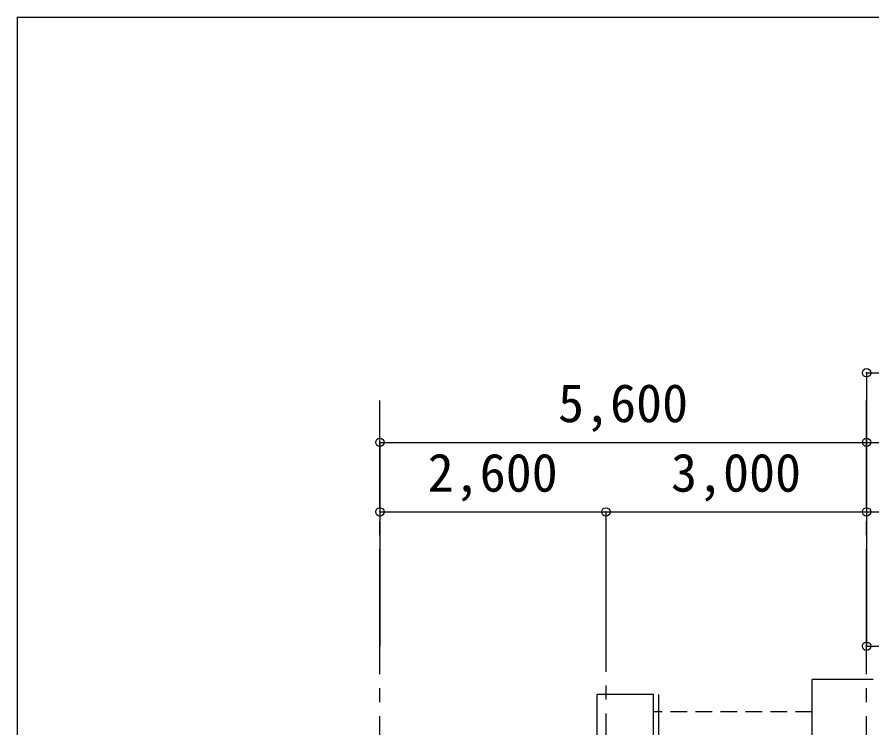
# Model space of a CAD drawing. Units: millimetres at full size, sheet at 1:160. Extents: x -33008 to 32992, y -23168 to 22812.
# Drawn here: x -33008 to -23172, y 14632 to 22812 of the extents above; entities that cross this region are included whole.
import ezdxf
from ezdxf.enums import TextEntityAlignment as Align

# ---------------------------------------------------------------- set-up
doc = ezdxf.new("R2010")
doc.units = ezdxf.units.MM
doc.header["$LTSCALE"] = 160
doc.header["$PDMODE"] = 32
doc.header["$PDSIZE"] = 96
doc.linetypes.add('CHAIN2', pattern=[12, 9, -1, 1, -1])
doc.linetypes.add('DASHED1', pattern=[1.8, 1.2, -0.6])
for name, color, linetype in [('0-1_中線', 7, 'Continuous'), ('1-0_中心線', 7, 'CHAIN2'), ('1-5_寸法', 7, 'Continuous'), ('F-1_中線', 7, 'Continuous')]:
    doc.layers.add(name, color=color, linetype=linetype)
doc.styles.add('ＭＳ ゴシック', font='')
doc.styles.get('ＭＳ ゴシック').set_extended_font_data('MS Gothic')

msp = doc.modelspace()

# ---------------------------------------------------------------- linework, layer by layer
at = {"layer": '0-1_中線'}
for p, q in [((-23858.3, 14240.5), (-23858.3, 15190.5)), ((-23158.3, 15190.5), (-23858.3, 15190.5)), ((-26333.3, 14465.5), (-26333.3, 15015.5)), ((-25623.3, 14330.5), (-25623.3, 15015.6))]:
    msp.add_line(p, q, dxfattribs=at)
at = {"layer": '0-1_中線', "linetype": 'DASHED1'}
msp.add_line((-23858.3, 14815.5), (-25683.3, 14815.5), dxfattribs=at)
at = {"layer": '0-1_中線'}
msp.add_lwpolyline([(-25683.3, 14390.5), (-25683.3, 15015.5), (-26333.3, 15015.5)], dxfattribs=at)
at = {"layer": '1-0_中心線'}
for p, q in [((-28833.3, -11631.1), (-28833.3, 18400.4)), ((-23233.3, -11631.1), (-23233.3, 18400.4)), ((-26233.3, 16718.4), (-26233.3, -11631.1))]:
    msp.add_line(p, q, dxfattribs=at)
at = {"layer": '1-5_寸法'}
for p, q in [((-23233.3, 18718.4), (8766.7, 18718.4)), ((-23233.3, 18718.4), (-23233.3, 17918.4)), ((-28833.3, 17918.4), (-23233.3, 17918.4)), ((-28833.3, 17918.4), (-28833.3, 17118.4)), ((-23233.3, 17918.4), (3766.7, 17918.4)), ((-23233.3, 17918.4), (-23233.3, 17118.4)), ((-28833.3, 17118.4), (-26233.3, 17118.4)), ((-28833.3, 17118.4), (-28833.3, 15571.5)), ((-26233.3, 17118.4), (-23233.3, 17118.4)), ((-26233.3, 17118.4), (-26233.3, 15571.5)), ((-23233.3, 17118.4), (-18633.3, 17118.4)), ((-23233.3, 17118.4), (-23233.3, 15571.5)), ((-23233.3, 15571.5), (-9733.3, 15571.5))]:
    msp.add_line(p, q, dxfattribs=at)
for p in [(-23233.3, 18718.4), (-28833.3, 17918.4), (-23233.3, 17918.4), (-28833.3, 17118.4), (-26233.3, 17118.4), (-23233.3, 17118.4), (-23233.3, 15571.5)]:
    msp.add_point(p, dxfattribs=at)
at = {"layer": 'F-1_中線'}
for q in [(32992, 22812), (-33008, -22788)]:
    msp.add_line((-33008, 22812), q, dxfattribs=at)

# ---------------------------------------------------------------- texts
at = {"layer": '1-5_寸法', "style": 'ＭＳ ゴシック'}
for s, p in [('5,600', (-26783.3, 18018.4)), ('2,600', (-28283.3, 17218.4)), ('3,000', (-25483.3, 17218.4))]:
    msp.add_text(s, height=439.9, dxfattribs=at).set_placement(p, align=Align.BOTTOM_LEFT)

doc.saveas('drawing.dxf')
